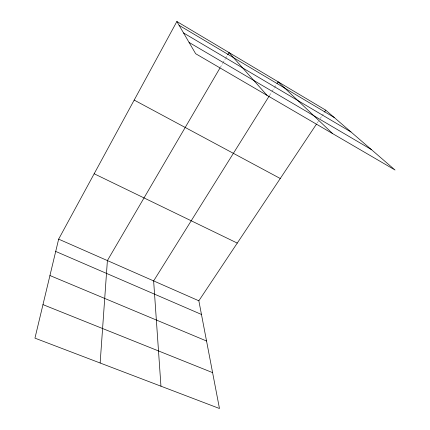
<?xml version="1.0" encoding="UTF-8"?>
<svg xmlns="http://www.w3.org/2000/svg" width="430" height="430" viewBox="0 0 430 430"><rect width="100%" height="100%" fill="white"/><g stroke="black" fill="none" stroke-linecap="round" stroke-linejoin="round"><path stroke-width="0.32" stroke-dasharray="2.15 1.61" d="M220.31 67.424L222.654 63.42M222.987 62.85L225.325 58.846M225.664 58.276L227.336 55.416M269.653 95.293L271.765 91.918M272.115 91.353L274.227 87.978M274.576 87.419L276.334 84.603M317.27 122.921L318.377 121.26M320.221 118.486L321.694 116.272M322.065 115.718L324.279 112.391"/><path stroke-width="0.64" d="M100.147 363.006L107.392 260.575L219.977 67.999M176.87 21.5L195.65 53.707L395.052 170.027L325.752 110.177L176.87 21.5L58.652 239.139L34.948 338.147L219.467 408.5L198.848 300.79L316.528 124.028M227.669 54.841L229.007 52.557L267.025 95.342M269.304 95.858L153.634 280.908L160.954 386.188M277.038 83.479L278.092 81.791L332.686 133.644M324.645 111.838L325.752 110.177M42.973 304.623L212.603 372.627M49.939 275.533L206.55 341.006M55.706 251.426L201.466 314.454M58.652 239.139L198.848 300.79M94.159 173.763L237.263 243.09M134.187 100.077L280.258 178.509M189.076 42.436L371.337 149.543M183.551 32.965L350.966 131.951M179.095 25.327L334.234 117.503"/></g></svg>
